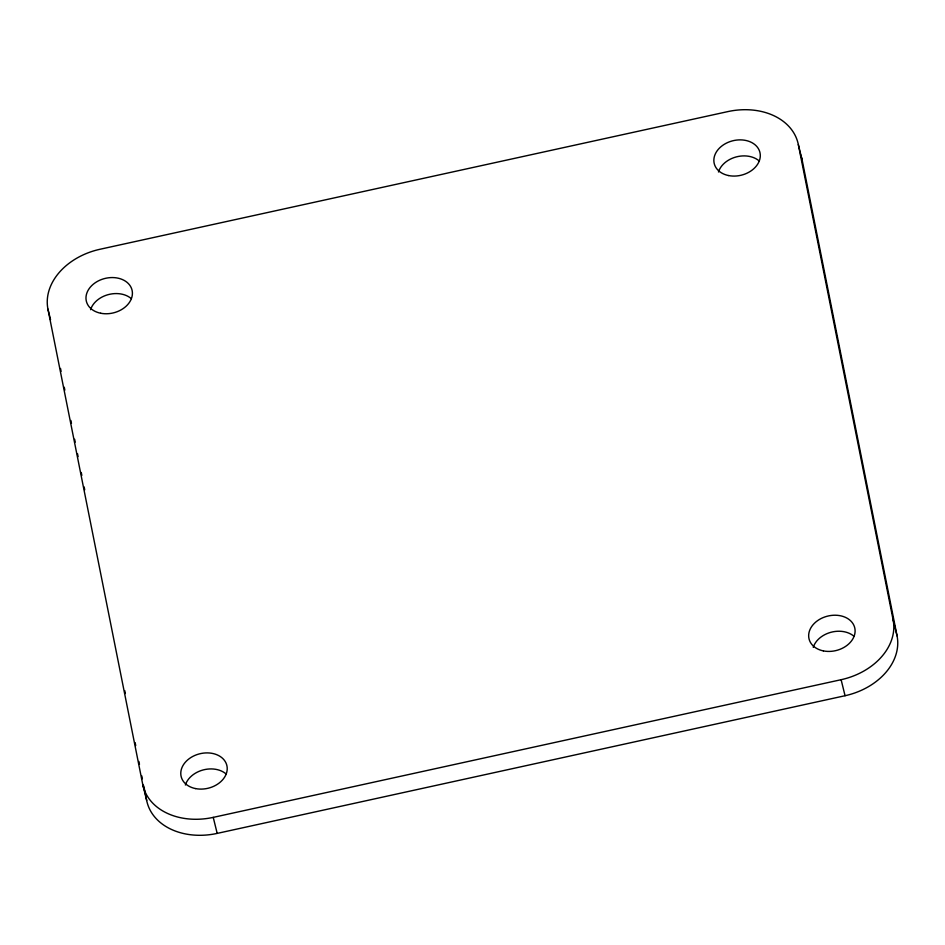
<?xml version="1.0" encoding="UTF-8"?>
<svg xmlns="http://www.w3.org/2000/svg" width="945" height="945" viewBox="0 0 945 945"><rect width="100%" height="100%" fill="white"/><g stroke="black" fill="none" stroke-linecap="round" stroke-linejoin="round"><path stroke-width="1.42" d="M142.742 784.433A62.724 47.274 -13.8 0 0 213.239 817.378L841.121 679.703A62.724 47.274 -13.8 0 0 893.131 619.896L798.324 144.55A62.724 47.274 -13.8 0 0 727.815 111.605L99.946 249.279A62.724 47.274 -13.8 0 0 47.935 309.086L142.742 784.433L146.676 800.45A62.724 47.274 -13.8 0 0 217.185 833.395L845.054 695.721A62.724 47.274 -13.8 0 0 897.065 635.914L802.258 160.567L798.324 144.55M893.131 619.896L897.065 635.914M841.121 679.703L845.054 695.721M213.239 817.378L217.185 833.395M47.935 309.086L50.557 319.764M60.515 368.455L61.094 371.338M64.26 387.237L64.839 390.131M70.887 420.466L71.466 423.36M74.631 439.248L75.21 442.142M77.514 453.694L78.092 456.589M81.258 472.476L81.837 475.37M84.14 486.923L84.719 489.817M124.775 690.653L125.354 693.535M135.147 742.664L135.726 745.546M138.891 761.446L139.47 764.34M141.774 775.892L142.352 778.786M143.794 786.004L146.676 800.45M800.533 154.626A62.724 47.274 -13.8 0 1 802.258 160.567M90.578 309.677A23.519 17.731 -13.8 0 1 108.155 294.651A23.519 17.731 -13.8 0 1 131.284 298.62M185.374 785.023A23.519 17.731 -13.8 0 1 202.962 769.998A23.519 17.731 -13.8 0 1 226.091 773.967M813.255 647.337A23.519 17.731 -13.8 0 1 830.844 632.311A23.519 17.731 -13.8 0 1 853.973 636.28M718.46 171.99A23.519 17.731 -13.8 0 1 736.037 156.976A23.519 17.731 -13.8 0 1 759.166 160.934M100.713 313.244A23.519 17.731 -13.8 0 0 132.158 290.623A23.519 17.731 -13.8 0 0 94.701 283.122A23.519 17.731 -13.8 0 0 100.713 313.244M195.509 788.579A23.519 17.731 -13.8 0 0 226.965 765.97A23.519 17.731 -13.8 0 0 189.508 758.457A23.519 17.731 -13.8 0 0 195.509 788.579M823.39 650.904A23.519 17.731 -13.8 0 0 854.847 628.283A23.519 17.731 -13.8 0 0 817.39 620.782A23.519 17.731 -13.8 0 0 823.39 650.904M728.583 175.557A23.519 17.731 -13.8 0 0 760.04 152.936A23.519 17.731 -13.8 0 0 722.582 145.435A23.519 17.731 -13.8 0 0 728.583 175.557"/></g></svg>
